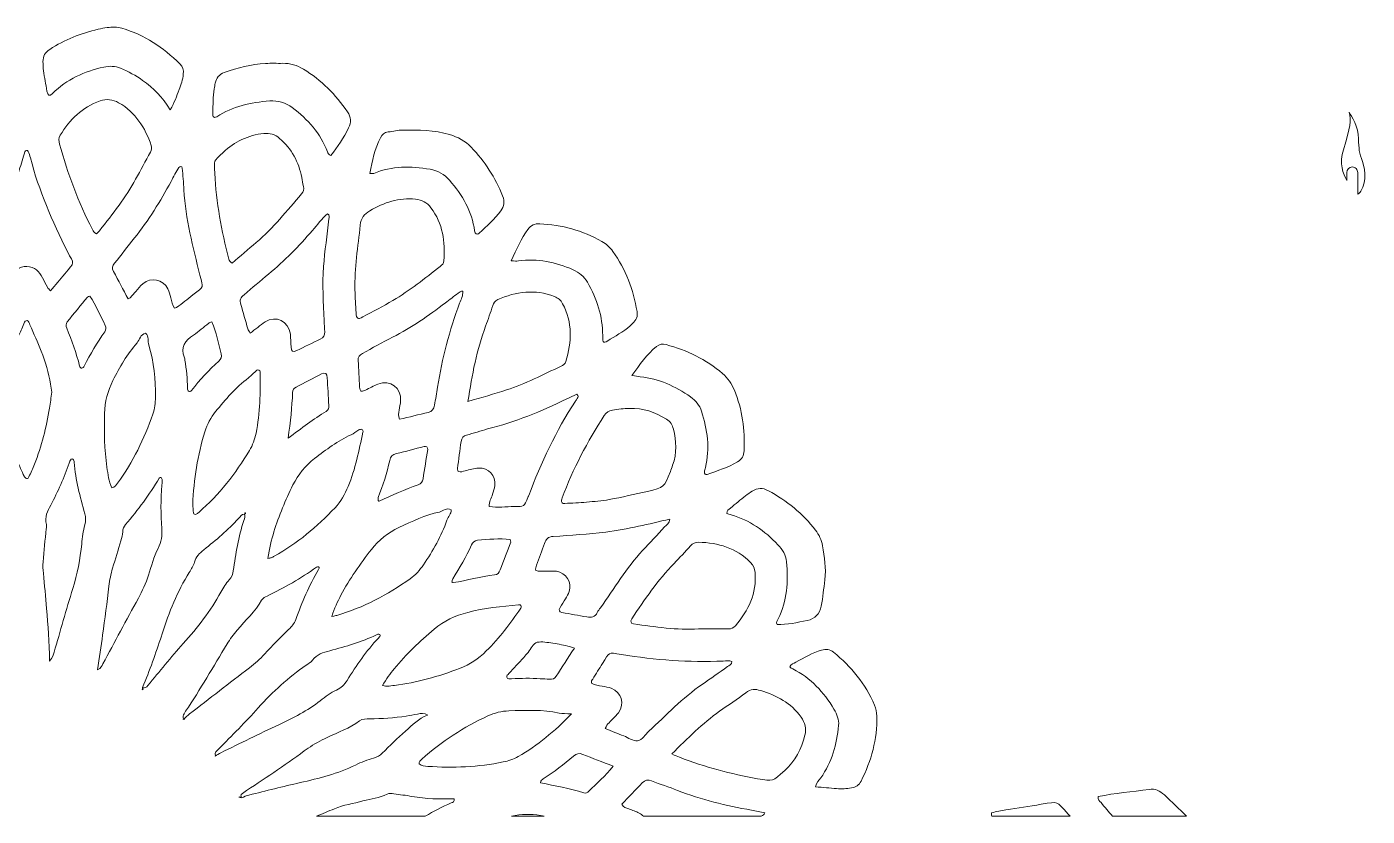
# Model space of a CAD drawing. Extents: x 236 to 2764, y -2770 to -229.
# Drawn here: x 914 to 1637, y -874 to -448 of the extents above; entities that cross this region are included whole.
import ezdxf

# ---------------------------------------------------------------- set-up
doc = ezdxf.new("R2010")
doc.units = 0
doc.header["$MEASUREMENT"] = 0
doc.layers.add('Layer 1', color=7, linetype='Continuous')

msp = doc.modelspace()

# ---------------------------------------------------------------- linework, layer by layer
at = {"layer": 'Layer 1', "lineweight": 0}
for points, knots in [([(925.96, -460.43), (934.03, -455.23), (942.76, -451.71), (952.08, -449.58), (953.68, -449.2), (955.31, -448.86), (956.93, -448.67), (959.59, -448.34), (962.2, -448.27), (964.86, -449.06), (977.06, -452.6), (987.19, -459.42), (996.14, -468.23), (997.77, -469.86), (998.2, -471.63), (997.99, -473.83), (997.67, -476.75), (996.81, -479.48), (995.74, -482.16), (994.37, -485.56), (993.29, -489.12), (990.9, -492.98), (986.64, -486.32), (981.9, -481.23), (976.06, -477.18), (972.33, -474.57), (968.35, -472.44), (964.16, -470.67), (961.22, -469.45), (958.25, -469.28), (955.09, -470), (944.65, -472.42), (935.15, -476.53), (927.44, -484.22), (925.72, -485.92), (924.91, -485.53), (924.43, -482.93), (923.78, -479.29), (923.14, -475.65), (922.59, -471.96), (922.35, -470.36), (922.35, -468.68), (922.3, -467.06), (922.23, -464.14), (923.45, -462.05), (925.96, -460.43)], [0, 0, 0, 0, 1, 1, 1, 2, 2, 2, 3, 3, 3, 4, 4, 4, 5, 5, 5, 6, 6, 6, 7, 7, 7, 8, 8, 8, 9, 9, 9, 10, 10, 10, 11, 11, 11, 12, 12, 12, 13, 13, 13, 14, 14, 14, 15, 15, 15, 15]), ([(1013.9, -494.65), (1014.14, -490.32), (1013.83, -485.99), (1014.72, -481.7), (1014.91, -480.7), (1015, -479.67), (1015.22, -478.66), (1015.84, -475.89), (1017.21, -473.97), (1020.1, -472.92), (1027.33, -470.26), (1034.7, -468.56), (1042.34, -468.04), (1045.43, -467.82), (1048.52, -468.04), (1051.63, -467.97), (1055.67, -467.87), (1059.33, -469.02), (1062.76, -471.08), (1072.48, -476.94), (1080.11, -484.89), (1086.57, -494.13), (1088.61, -497.02), (1088.61, -499.75), (1087.17, -502.79), (1084.59, -508.18), (1081.19, -512.99), (1077.6, -517.61), (1076.45, -517.23), (1076.07, -516.53), (1075.78, -515.74), (1072, -505.76), (1065.18, -498.22), (1056.8, -491.88), (1053.16, -489.15), (1049.16, -487.98), (1044.64, -488.29), (1034.44, -488.98), (1024.67, -491.09), (1015.99, -496.88), (1015.67, -497.07), (1015.22, -497.1), (1014.81, -497.22), (1013.47, -496.74), (1013.86, -495.56), (1013.9, -494.65)], [0, 0, 0, 0, 1, 1, 1, 2, 2, 2, 3, 3, 3, 4, 4, 4, 5, 5, 5, 6, 6, 6, 7, 7, 7, 8, 8, 8, 9, 9, 9, 10, 10, 10, 11, 11, 11, 12, 12, 12, 13, 13, 13, 14, 14, 14, 15, 15, 15, 15]), ([(931.27, -511.53), (930.82, -509.85), (930.6, -508.42), (931.59, -506.81), (936.8, -498.34), (943.36, -491.52), (953.15, -488.29), (956.72, -487.11), (959.78, -487.35), (963.11, -489.24), (972.3, -494.46), (977.33, -502.72), (980.7, -512.3), (981.18, -513.66), (980.85, -514.76), (980.27, -515.84), (974.96, -525.6), (969.91, -535.54), (963.33, -544.56), (959.93, -549.23), (956.31, -553.75), (952.77, -558.33), (952.29, -558.95), (951.64, -559.43), (951.17, -559.88), (949.8, -559.5), (949.47, -558.49), (948.99, -557.58), (941.18, -542.96), (935.68, -527.47), (931.27, -511.53)], [0, 0, 0, 0, 1, 1, 1, 2, 2, 2, 3, 3, 3, 4, 4, 4, 5, 5, 5, 6, 6, 6, 7, 7, 7, 8, 8, 8, 9, 9, 9, 10, 10, 10, 10]), ([(1628.54, -523.9), (1626.92, -523.9), (1625.58, -525.22), (1625.58, -526.85), (1625.58, -526.85), (1625.58, -531.18), (1625.58, -531.18), (1623.57, -527.66), (1621.56, -521.87), (1623.76, -514.57), (1627.52, -502.19), (1628.09, -498.87), (1626.82, -494.34), (1626.82, -494.34), (1631.15, -500.14), (1631.73, -506.38), (1632.3, -512.65), (1631.82, -515.26), (1633.55, -519.24), (1635.25, -523.21), (1636.61, -531.76), (1633.21, -536.88), (1632.57, -537.84), (1631.99, -538.36), (1631.51, -538.58), (1631.51, -538.58), (1631.51, -526.85), (1631.51, -526.85), (1631.51, -526.04), (1631.18, -525.29), (1630.63, -524.77), (1630.1, -524.24), (1629.36, -523.9), (1628.54, -523.9)], [0, 0, 0, 0, 1, 1, 1, 2, 2, 2, 3, 3, 3, 4, 4, 4, 5, 5, 5, 6, 6, 6, 7, 7, 7, 8, 8, 8, 9, 9, 9, 10, 10, 10, 11, 11, 11, 11]), ([(1061.78, -538.41), (1053.92, -547.41), (1046.53, -556.87), (1037.34, -564.62), (1032.93, -568.33), (1028.58, -572.06), (1024.32, -575.7), (1023.14, -575.1), (1022.81, -574.39), (1022.59, -573.57), (1018.47, -558.4), (1015.77, -542.98), (1014.96, -527.28), (1014.57, -519.72), (1014.05, -521.34), (1019.48, -516.1), (1025.61, -510.19), (1032.88, -506.69), (1041.48, -505.83), (1044.78, -505.52), (1047.37, -506.19), (1049.95, -508.44), (1056.46, -514.11), (1060.22, -521.22), (1061.94, -529.55), (1062.28, -531.16), (1062.42, -532.81), (1062.81, -534.41), (1063.19, -535.97), (1062.81, -537.24), (1061.78, -538.41)], [0, 0, 0, 0, 1, 1, 1, 2, 2, 2, 3, 3, 3, 4, 4, 4, 5, 5, 5, 6, 6, 6, 7, 7, 7, 8, 8, 8, 9, 9, 9, 10, 10, 10, 10]), ([(1104.31, -508.13), (1105.22, -506.38), (1106.44, -505.33), (1108.55, -504.99), (1111.18, -504.61), (1113.79, -504.04), (1116.5, -503.99), (1124.97, -503.85), (1133.39, -503.99), (1141.65, -506.38), (1146.13, -507.7), (1149.98, -509.9), (1153.21, -513.21), (1160.68, -520.82), (1166.21, -529.67), (1170.26, -539.54), (1171.53, -542.62), (1171.05, -545.06), (1169.23, -547.58), (1165.92, -552.15), (1161.76, -555.84), (1157.62, -559.57), (1156.47, -560.62), (1155.39, -560.1), (1155.15, -558.37), (1153.67, -547.77), (1148.5, -539.01), (1141.65, -531.04), (1138.83, -527.76), (1135.36, -525.96), (1131.1, -525.15), (1120.73, -523.16), (1110.61, -523.43), (1100.7, -527.33), (1100.34, -527.47), (1099.88, -527.35), (1098.69, -527.35), (1100.05, -520.48), (1101.2, -514.04), (1104.31, -508.13)], [0, 0, 0, 0, 1, 1, 1, 2, 2, 2, 3, 3, 3, 4, 4, 4, 5, 5, 5, 6, 6, 6, 7, 7, 7, 8, 8, 8, 9, 9, 9, 10, 10, 10, 11, 11, 11, 12, 12, 12, 13, 13, 13, 13]), ([(912.58, -515.65), (912.68, -515.34), (913.15, -515.12), (913.49, -514.93), (913.87, -514.74), (914.21, -514.95), (914.38, -515.46), (914.76, -516.63), (915.19, -517.8), (915.5, -518.97), (920.07, -536.61), (927.32, -553.18), (935.44, -569.43), (939.13, -576.83), (939.84, -574.58), (934.03, -581.59), (931.54, -584.61), (929.02, -587.58), (926.34, -590.76), (925.65, -589.92), (925.05, -589.37), (924.67, -588.7), (923.73, -587.07), (922.87, -585.45), (922.08, -583.77), (920.38, -580.16), (917.8, -577.64), (913.61, -577.57), (909.42, -577.5), (906.79, -579.94), (904.99, -583.53), (904.08, -585.37), (903.15, -587.19), (902.14, -588.99), (901.31, -590.52), (900.44, -590.62), (899.37, -589.32), (896.18, -585.52), (893.1, -581.66), (889.86, -577.93), (888.57, -576.42), (888.64, -575.15), (889.48, -573.45), (892.33, -567.76), (894.94, -561.92), (897.84, -556.22), (902.81, -546.45), (906.36, -536.14), (909.52, -525.68), (910.52, -522.32), (911.53, -518.97), (912.58, -515.65)], [0, 0, 0, 0, 1, 1, 1, 2, 2, 2, 3, 3, 3, 4, 4, 4, 5, 5, 5, 6, 6, 6, 7, 7, 7, 8, 8, 8, 9, 9, 9, 10, 10, 10, 11, 11, 11, 12, 12, 12, 13, 13, 13, 14, 14, 14, 15, 15, 15, 16, 16, 16, 17, 17, 17, 17]), ([(1006.94, -582.29), (1008.76, -589.66), (1009.5, -587.77), (1003.18, -592.89), (1000.31, -595.24), (997.34, -597.46), (994.39, -599.71), (994.08, -599.95), (993.63, -599.97), (993.2, -600.12), (992.03, -598.4), (991.69, -596.38), (991.19, -594.42), (990.76, -592.82), (990.37, -591.19), (989.66, -589.71), (987.07, -584.42), (980.58, -583.05), (976.11, -586.91), (974.72, -588.08), (973.62, -589.63), (972.4, -591.02), (971.44, -592.1), (970.55, -593.22), (969.57, -594.28), (969.31, -594.57), (968.85, -594.64), (968.16, -594.97), (965.58, -590.09), (963.01, -585.18), (960.36, -580.32), (959.38, -578.58), (959.81, -577.33), (960.96, -575.87), (964.57, -571.37), (967.95, -566.68), (971.58, -562.2), (979.34, -552.75), (985.59, -542.36), (991.38, -531.64), (992.77, -529.1), (994.18, -526.59), (995.64, -524.1), (995.78, -523.86), (996.31, -523.76), (996.69, -523.71), (997.2, -523.67), (997.41, -523.98), (997.46, -524.5), (997.75, -528.4), (998.13, -532.28), (998.34, -536.21), (999.23, -551.93), (1003.23, -567.09), (1006.94, -582.29)], [0, 0, 0, 0, 1, 1, 1, 2, 2, 2, 3, 3, 3, 4, 4, 4, 5, 5, 5, 6, 6, 6, 7, 7, 7, 8, 8, 8, 9, 9, 9, 10, 10, 10, 11, 11, 11, 12, 12, 12, 13, 13, 13, 14, 14, 14, 15, 15, 15, 16, 16, 16, 17, 17, 17, 18, 18, 18, 18]), ([(1093.44, -555.21), (1093.85, -551.58), (1095.55, -549.33), (1098.64, -547.51), (1106.27, -543.03), (1114.27, -540.3), (1123.29, -541.28), (1126.79, -541.64), (1129.37, -542.96), (1131.55, -545.85), (1138.04, -554.47), (1139.35, -564.21), (1138.56, -574.55), (1138.47, -575.89), (1137.61, -576.78), (1136.63, -577.55), (1128.32, -583.94), (1120.13, -590.57), (1111.09, -595.93), (1105.8, -599.07), (1100.29, -601.87), (1094.83, -604.79), (1092.03, -606.29), (1091.43, -605.94), (1091.19, -602.58), (1090.88, -598.47), (1090.76, -594.35), (1090.57, -590.26), (1090.26, -578.46), (1092.2, -566.87), (1093.44, -555.21)], [0, 0, 0, 0, 1, 1, 1, 2, 2, 2, 3, 3, 3, 4, 4, 4, 5, 5, 5, 6, 6, 6, 7, 7, 7, 8, 8, 8, 9, 9, 9, 10, 10, 10, 10]), ([(1073.65, -577.67), (1072.93, -587.34), (1073.46, -597.03), (1073.96, -606.7), (1074.06, -608.76), (1074.13, -610.82), (1074.29, -612.85), (1074.46, -614.79), (1073.55, -615.92), (1071.9, -616.73), (1067.66, -618.79), (1063.43, -620.94), (1059.17, -622.98), (1057.04, -624.01), (1056.39, -623.53), (1056.17, -620.92), (1056.01, -618.67), (1055.98, -616.4), (1055.74, -614.15), (1054.91, -607.01), (1048.11, -603.66), (1042.1, -607.51), (1039.37, -609.29), (1036.88, -611.44), (1034.06, -613.57), (1033.48, -612.52), (1032.98, -611.87), (1032.76, -611.13), (1031.47, -606.8), (1030.35, -602.42), (1028.98, -598.11), (1028.24, -595.76), (1028.94, -594.28), (1030.75, -592.79), (1035.25, -589.18), (1039.52, -585.3), (1043.99, -581.64), (1052.66, -574.6), (1060.36, -566.61), (1067.62, -558.16), (1070.27, -555.09), (1072.72, -551.81), (1075.78, -549.11), (1077.22, -549.97), (1076.64, -551.07), (1076.54, -551.93), (1075.59, -560.53), (1074.27, -569.07), (1073.65, -577.67)], [0, 0, 0, 0, 1, 1, 1, 2, 2, 2, 3, 3, 3, 4, 4, 4, 5, 5, 5, 6, 6, 6, 7, 7, 7, 8, 8, 8, 9, 9, 9, 10, 10, 10, 11, 11, 11, 12, 12, 12, 13, 13, 13, 14, 14, 14, 15, 15, 15, 16, 16, 16, 16]), ([(1183.9, -557.54), (1185.5, -555.41), (1187.49, -554.4), (1190.24, -554.54), (1202.16, -555.19), (1213.41, -558.11), (1223.8, -564.07), (1226.15, -565.43), (1228.11, -567.23), (1229.71, -569.43), (1236.78, -579.13), (1240.65, -590.11), (1242.78, -601.82), (1243.29, -604.59), (1242.26, -606.53), (1240.37, -608.4), (1236.82, -611.92), (1232.42, -614.24), (1228.25, -616.87), (1224.52, -619.24), (1224.21, -619.05), (1224.21, -614.89), (1224.19, -604.5), (1221.12, -595.02), (1215.97, -586.09), (1214.16, -582.93), (1211.57, -580.78), (1208.24, -579.32), (1198.81, -575.18), (1189.07, -573.14), (1178.75, -574.55), (1177.75, -574.7), (1176.72, -574.58), (1174.85, -574.58), (1177.82, -568.19), (1180.17, -562.49), (1183.9, -557.54)], [0, 0, 0, 0, 1, 1, 1, 2, 2, 2, 3, 3, 3, 4, 4, 4, 5, 5, 5, 6, 6, 6, 7, 7, 7, 8, 8, 8, 9, 9, 9, 10, 10, 10, 11, 11, 11, 12, 12, 12, 12]), ([(1147.04, -597.34), (1141.53, -612.04), (1137.58, -627.17), (1135.19, -642.68), (1134.69, -645.93), (1134.02, -649.16), (1133.51, -652.42), (1133.2, -654.5), (1132.17, -655.79), (1130.14, -656.27), (1124.97, -657.52), (1119.8, -658.79), (1114.7, -660.03), (1113.6, -658.24), (1114.22, -656.61), (1114.44, -655.03), (1114.65, -653.38), (1115.11, -651.77), (1115.2, -650.15), (1115.68, -643.04), (1109.58, -638.46), (1102.95, -641.05), (1100.65, -641.94), (1098.49, -643.23), (1096.24, -644.26), (1093.78, -645.38), (1093.25, -645.07), (1093.11, -642.61), (1092.85, -637.87), (1092.7, -633.13), (1092.3, -628.41), (1092.1, -626.4), (1092.99, -625.35), (1094.57, -624.51), (1100, -621.59), (1105.39, -618.53), (1110.89, -615.75), (1121.04, -610.58), (1130.35, -604.14), (1139.35, -597.22), (1141.63, -595.45), (1143.93, -593.7), (1146.25, -591.98), (1146.99, -591.43), (1147.71, -590.74), (1148.76, -590.93), (1148.95, -593.27), (1147.83, -595.28), (1147.04, -597.34)], [0, 0, 0, 0, 1, 1, 1, 2, 2, 2, 3, 3, 3, 4, 4, 4, 5, 5, 5, 6, 6, 6, 7, 7, 7, 8, 8, 8, 9, 9, 9, 10, 10, 10, 11, 11, 11, 12, 12, 12, 13, 13, 13, 14, 14, 14, 15, 15, 15, 16, 16, 16, 16]), ([(1198.14, -593.75), (1200.13, -594.54), (1201.57, -595.69), (1202.62, -597.65), (1208.05, -607.83), (1207.55, -618.24), (1204.32, -628.84), (1203.91, -630.16), (1202.86, -630.85), (1201.76, -631.36), (1192.09, -635.93), (1182.56, -640.86), (1172.36, -644.19), (1165.76, -646.34), (1159.03, -648.18), (1151.56, -650.39), (1153.76, -635.83), (1156.28, -622.52), (1161.09, -609.74), (1162.45, -606.1), (1163.67, -602.37), (1164.94, -598.68), (1165.42, -597.27), (1166.09, -596.12), (1167.58, -595.45), (1177.56, -591.09), (1187.68, -589.68), (1198.14, -593.75)], [0, 0, 0, 0, 1, 1, 1, 2, 2, 2, 3, 3, 3, 4, 4, 4, 5, 5, 5, 6, 6, 6, 7, 7, 7, 8, 8, 8, 9, 9, 9, 9]), ([(947.6, -593.56), (950.76, -598.59), (953.22, -604), (955.86, -609.33), (956.48, -610.6), (956.43, -611.63), (955.64, -612.78), (951.52, -618.69), (947.86, -624.89), (944.51, -631.28), (944.25, -631.76), (943.75, -632.31), (943.27, -632.43), (942.57, -632.6), (942.21, -631.88), (942.07, -631.31), (940.27, -624.32), (937.9, -617.52), (935.1, -610.87), (934.58, -609.6), (934.53, -608.52), (935.39, -607.44), (939.03, -602.97), (942.67, -598.51), (946.33, -594.06), (946.55, -593.8), (947.07, -593.75), (947.6, -593.56)], [0, 0, 0, 0, 1, 1, 1, 2, 2, 2, 3, 3, 3, 4, 4, 4, 5, 5, 5, 6, 6, 6, 7, 7, 7, 8, 8, 8, 9, 9, 9, 9]), ([(925.86, -653.93), (924.17, -664.32), (921.58, -674.47), (917.77, -684.3), (916.89, -686.6), (915.74, -688.8), (914.69, -691.03), (914.45, -691.56), (914.16, -692.3), (913.42, -691.96), (912.91, -691.75), (912.39, -691.27), (912.17, -690.77), (910.88, -687.97), (909.56, -685.17), (908.46, -682.29), (905.66, -674.94), (903.75, -667.36), (902.19, -659.7), (901.52, -656.49), (901.33, -653.16), (900.61, -649.95), (899.61, -645.57), (900.23, -641.31), (901.31, -637.12), (903.44, -628.75), (905.97, -620.49), (910.16, -612.83), (910.76, -611.75), (911.14, -610.58), (911.65, -609.45), (912.15, -608.38), (912.1, -606.68), (913.68, -606.75), (914.78, -606.8), (914.85, -608.23), (915.26, -609.14), (917.34, -613.83), (919.52, -618.48), (921.39, -623.27), (923.64, -629.01), (925.43, -634.92), (926.44, -641.05), (926.68, -642.46), (926.82, -643.9), (927.04, -645.41), (926.65, -648.21), (926.32, -651.08), (925.86, -653.93)], [0, 0, 0, 0, 1, 1, 1, 2, 2, 2, 3, 3, 3, 4, 4, 4, 5, 5, 5, 6, 6, 6, 7, 7, 7, 8, 8, 8, 9, 9, 9, 10, 10, 10, 11, 11, 11, 12, 12, 12, 13, 13, 13, 14, 14, 14, 15, 15, 15, 16, 16, 16, 16]), ([(981.56, -657.21), (976.95, -670.54), (970.87, -683.11), (962.49, -694.5), (961.79, -695.48), (961.22, -696.68), (959.45, -696.97), (957.8, -693.52), (957.34, -689.66), (956.79, -685.91), (955.38, -676.28), (955.26, -666.59), (955.55, -656.87), (955.74, -650.6), (957.1, -644.66), (960.05, -639.06), (963.78, -631.93), (967.63, -624.82), (973.02, -618.79), (974.58, -617.07), (974.77, -614.1), (977.64, -613.57), (979.58, -615.32), (978.74, -617.86), (979.36, -619.96), (982.14, -629.13), (983.05, -638.54), (982.98, -648.09), (982.93, -651.2), (982.59, -654.24), (981.56, -657.21)], [0, 0, 0, 0, 1, 1, 1, 2, 2, 2, 3, 3, 3, 4, 4, 4, 5, 5, 5, 6, 6, 6, 7, 7, 7, 8, 8, 8, 9, 9, 9, 10, 10, 10, 10]), ([(1011.72, -608.16), (1012.04, -607.9), (1012.47, -607.83), (1013.4, -607.4), (1015.89, -613.16), (1016.78, -619.08), (1018.43, -624.77), (1018.88, -626.33), (1018.26, -627.53), (1017.09, -628.58), (1011.8, -633.46), (1006.96, -638.8), (1002.44, -644.4), (1002.01, -644.93), (1001.41, -645.31), (1000.88, -644.9), (1000.5, -644.59), (1000.26, -643.9), (1000.26, -643.35), (1000.16, -638.2), (999.68, -633.1), (998.82, -628.03), (998.78, -627.62), (998.82, -627.17), (998.66, -626.81), (996.12, -621.09), (998.97, -617.64), (1003.47, -614.6), (1006.36, -612.66), (1008.97, -610.29), (1011.72, -608.16)], [0, 0, 0, 0, 1, 1, 1, 2, 2, 2, 3, 3, 3, 4, 4, 4, 5, 5, 5, 6, 6, 6, 7, 7, 7, 8, 8, 8, 9, 9, 9, 10, 10, 10, 10]), ([(1253.24, -620.78), (1254.85, -619.51), (1256.43, -619.17), (1258.39, -619.7), (1269.66, -622.74), (1279.96, -627.72), (1288.89, -635.33), (1291.78, -637.79), (1293.79, -640.79), (1295.25, -644.31), (1299.56, -654.79), (1300.95, -665.7), (1300.49, -676.95), (1300.4, -679.66), (1299.35, -681.5), (1297, -682.96), (1291.88, -686.15), (1286.09, -687.68), (1280.53, -689.78), (1279.69, -690.1), (1278.9, -689.33), (1279.07, -688.44), (1279.22, -687.65), (1279.45, -686.86), (1279.65, -686.05), (1282.09, -675.71), (1280.77, -665.61), (1277.52, -655.68), (1276.46, -652.42), (1274.4, -649.93), (1271.63, -647.97), (1263.47, -642.1), (1254.51, -638.2), (1244.46, -637.03), (1243.24, -636.88), (1242.02, -636.72), (1239.89, -636.45), (1244.32, -630.3), (1248, -624.92), (1253.24, -620.78)], [0, 0, 0, 0, 1, 1, 1, 2, 2, 2, 3, 3, 3, 4, 4, 4, 5, 5, 5, 6, 6, 6, 7, 7, 7, 8, 8, 8, 9, 9, 9, 10, 10, 10, 11, 11, 11, 12, 12, 12, 13, 13, 13, 13]), ([(1033.08, -637.65), (1034.68, -636.41), (1036.09, -634.85), (1037.65, -633.51), (1037.86, -633.32), (1038.44, -633.32), (1038.77, -633.46), (1039.06, -633.61), (1039.42, -634.04), (1039.42, -634.35), (1039.68, -645.48), (1039.44, -656.61), (1037.24, -667.57), (1036.57, -670.85), (1035.4, -673.94), (1033.7, -676.79), (1026.25, -689.28), (1017.35, -700.6), (1006.39, -710.23), (1005.93, -710.61), (1005.43, -711.04), (1004.88, -711.28), (1004.23, -711.57), (1003.61, -711.18), (1003.51, -710.56), (1003.28, -708.93), (1003.18, -707.28), (1003.06, -705.92), (1003.68, -692.39), (1005.65, -679.37), (1009.62, -666.69), (1010.89, -662.71), (1012.83, -659.1), (1015.43, -655.84), (1020.77, -649.26), (1026.3, -642.87), (1033.08, -637.65)], [0, 0, 0, 0, 1, 1, 1, 2, 2, 2, 3, 3, 3, 4, 4, 4, 5, 5, 5, 6, 6, 6, 7, 7, 7, 8, 8, 8, 9, 9, 9, 10, 10, 10, 11, 11, 11, 12, 12, 12, 12]), ([(1076.45, -652.49), (1076.52, -653.78), (1076.33, -654.98), (1075.13, -655.72), (1068.31, -659.94), (1061.9, -664.7), (1054.5, -670.25), (1055.79, -661.13), (1056.65, -653.35), (1056.94, -645.55), (1057.01, -644.19), (1057.61, -643.25), (1058.83, -642.63), (1063.43, -640.28), (1067.98, -637.87), (1072.57, -635.57), (1074.61, -634.56), (1075.44, -635.16), (1075.61, -637.67), (1075.95, -642.61), (1076.19, -647.56), (1076.45, -652.49)], [0, 0, 0, 0, 1, 1, 1, 2, 2, 2, 3, 3, 3, 4, 4, 4, 5, 5, 5, 6, 6, 6, 7, 7, 7, 7]), ([(1210.47, -648.71), (1210.21, -649.26), (1209.82, -649.76), (1209.49, -650.29), (1199, -666.21), (1191.03, -683.37), (1184.31, -701.15), (1184.24, -701.37), (1184.12, -701.54), (1184.04, -701.73), (1181.75, -707.67), (1181.84, -706.99), (1176.55, -707.04), (1172.05, -707.09), (1167.55, -707.88), (1163, -707.09), (1162.76, -704.55), (1164.18, -702.64), (1164.8, -700.48), (1165.25, -698.9), (1165.92, -697.35), (1166.09, -695.74), (1166.64, -690.34), (1162.64, -686.03), (1157.19, -686.34), (1154.77, -686.46), (1152.38, -687.27), (1149.96, -687.77), (1148.79, -688.01), (1147.68, -688.8), (1146.25, -688.25), (1146.13, -687.77), (1145.84, -687.18), (1145.91, -686.63), (1146.51, -681.72), (1147.21, -676.81), (1147.85, -671.93), (1148.09, -670.11), (1148.93, -669.01), (1150.84, -668.53), (1154.65, -667.57), (1158.34, -666.21), (1162.12, -665.25), (1176.96, -661.47), (1191.08, -655.82), (1204.8, -649.04), (1206.62, -648.14), (1208.48, -647.3), (1210.21, -646.51), (1211.52, -647.32), (1210.76, -648.04), (1210.47, -648.71)], [0, 0, 0, 0, 1, 1, 1, 2, 2, 2, 3, 3, 3, 4, 4, 4, 5, 5, 5, 6, 6, 6, 7, 7, 7, 8, 8, 8, 9, 9, 9, 10, 10, 10, 11, 11, 11, 12, 12, 12, 13, 13, 13, 14, 14, 14, 15, 15, 15, 16, 16, 16, 17, 17, 17, 17]), ([(1261.93, -684.76), (1261.5, -685.91), (1261.17, -687.1), (1260.71, -688.25), (1257.41, -696.77), (1257.41, -696.8), (1248.31, -698.88), (1241.49, -700.44), (1234.67, -702.04), (1227.8, -703.33), (1223.75, -704.1), (1219.61, -704.34), (1215.52, -704.7), (1211.62, -705.03), (1207.69, -705.2), (1203.79, -705.44), (1202.48, -705.53), (1201.76, -704.79), (1202.04, -703.67), (1202.14, -703.26), (1202.24, -702.85), (1202.38, -702.47), (1208.17, -686.72), (1216, -672.02), (1225.07, -657.95), (1226.15, -656.27), (1227.46, -655.36), (1229.5, -655.03), (1232.56, -654.5), (1235.63, -654.19), (1238.71, -654.12), (1245.99, -653.88), (1252.45, -656.2), (1258.58, -659.94), (1260.74, -661.23), (1261.81, -662.98), (1262.36, -665.27), (1263.9, -671.81), (1264.4, -678.3), (1261.93, -684.76)], [0, 0, 0, 0, 1, 1, 1, 2, 2, 2, 3, 3, 3, 4, 4, 4, 5, 5, 5, 6, 6, 6, 7, 7, 7, 8, 8, 8, 9, 9, 9, 10, 10, 10, 11, 11, 11, 12, 12, 12, 13, 13, 13, 13]), ([(1092.65, -665.73), (1093.13, -665.47), (1093.87, -665.3), (1094.38, -665.47), (1094.95, -665.66), (1095, -666.37), (1094.86, -667.02), (1092.73, -676.88), (1090.86, -686.82), (1086.91, -696.2), (1085.14, -700.44), (1083.03, -704.43), (1079.85, -707.76), (1070.11, -717.96), (1059.43, -727.01), (1047.06, -733.88), (1046.5, -734.19), (1045.95, -734.47), (1045.38, -734.69), (1045, -734.83), (1044.59, -734.86), (1043.58, -735.07), (1044.42, -729.73), (1045.48, -725.16), (1046.89, -720.64), (1049.59, -711.95), (1053.11, -703.6), (1057.16, -695.43), (1059.98, -689.81), (1063.81, -685.07), (1068.81, -681.19), (1075.04, -676.38), (1081.31, -671.71), (1088.47, -668.36), (1089.95, -667.69), (1091.22, -666.54), (1092.65, -665.73)], [0, 0, 0, 0, 1, 1, 1, 2, 2, 2, 3, 3, 3, 4, 4, 4, 5, 5, 5, 6, 6, 6, 7, 7, 7, 8, 8, 8, 9, 9, 9, 10, 10, 10, 11, 11, 11, 12, 12, 12, 12]), ([(1129.83, -676.31), (1129.01, -681.6), (1128.2, -686.89), (1127.29, -692.18), (1127.05, -693.59), (1126.36, -694.76), (1124.71, -695.31), (1117.48, -697.73), (1110.63, -701.08), (1103.69, -704.19), (1103.59, -704.24), (1103.4, -704.05), (1103.14, -703.91), (1103.14, -703.38), (1102.97, -702.73), (1103.16, -702.23), (1105.65, -695.67), (1107.83, -689.02), (1109.34, -682.17), (1109.79, -680.19), (1110.8, -679.01), (1112.95, -678.53), (1117.98, -677.39), (1122.91, -675.93), (1127.89, -674.66), (1129.06, -674.37), (1130, -675.18), (1129.83, -676.31)], [0, 0, 0, 0, 1, 1, 1, 2, 2, 2, 3, 3, 3, 4, 4, 4, 5, 5, 5, 6, 6, 6, 7, 7, 7, 8, 8, 8, 9, 9, 9, 9]), ([(936.42, -683.68), (936.66, -682.91), (937.02, -682.17), (937.47, -681.5), (937.57, -681.36), (938.36, -681.36), (938.48, -681.53), (938.79, -682.01), (939.1, -682.6), (939.15, -683.18), (939.7, -692.7), (942.48, -701.8), (944.82, -710.97), (945.35, -713), (945.54, -714.77), (944.89, -716.93), (943.91, -720.23), (943.58, -723.77), (943.19, -727.25), (942.33, -735.43), (940.94, -743.47), (938.41, -751.37), (934.75, -762.74), (931.61, -774.26), (928.31, -785.72), (927.92, -787.09), (927.64, -788.43), (925.89, -790.46), (925.82, -780.19), (925, -771.17), (924.26, -762.14), (923.73, -755.8), (923.06, -749.46), (922.51, -743.09), (922.35, -741.06), (922.18, -738.97), (922.35, -736.94), (922.82, -731), (923.47, -725.07), (924.05, -719.13), (924.12, -718.32), (924.38, -717.41), (924.17, -716.69), (922.99, -712.74), (924.79, -709.6), (926.51, -706.28), (930.32, -698.98), (933.86, -691.53), (936.42, -683.68)], [0, 0, 0, 0, 1, 1, 1, 2, 2, 2, 3, 3, 3, 4, 4, 4, 5, 5, 5, 6, 6, 6, 7, 7, 7, 8, 8, 8, 9, 9, 9, 10, 10, 10, 11, 11, 11, 12, 12, 12, 13, 13, 13, 14, 14, 14, 15, 15, 15, 16, 16, 16, 16]), ([(986.42, -695.48), (985.71, -703.33), (985.87, -711.16), (986.4, -718.99), (986.66, -722.72), (986.21, -726.1), (984.41, -729.64), (982.09, -734.19), (980.77, -739.26), (979.2, -744.17), (977.81, -748.52), (975.92, -752.59), (973.74, -756.59), (967.3, -768.34), (960.96, -780.17), (954.59, -791.97), (954.01, -793.02), (953.7, -794.29), (951.79, -795.27), (952.75, -788.59), (953.68, -782.49), (954.49, -776.39), (955.67, -767.6), (956.86, -758.82), (957.87, -750.01), (958.25, -746.71), (958.87, -743.5), (959.85, -740.34), (961.36, -735.41), (962.85, -730.48), (964.31, -725.52), (964.76, -723.94), (965.22, -722.34), (965.31, -720.71), (965.41, -719.18), (965.86, -717.93), (966.84, -716.79), (973.55, -708.93), (979.7, -700.68), (985.04, -691.8), (985.3, -691.36), (985.59, -691.2), (986.11, -691.44), (987.05, -692.68), (986.54, -694.17), (986.42, -695.48)], [0, 0, 0, 0, 1, 1, 1, 2, 2, 2, 3, 3, 3, 4, 4, 4, 5, 5, 5, 6, 6, 6, 7, 7, 7, 8, 8, 8, 9, 9, 9, 10, 10, 10, 11, 11, 11, 12, 12, 12, 13, 13, 13, 14, 14, 14, 15, 15, 15, 15]), ([(1304.9, -698.81), (1307.72, -697.01), (1310.48, -696.82), (1313.59, -698.55), (1323.45, -704), (1332.21, -710.75), (1339.01, -719.85), (1340.9, -722.36), (1342.31, -725.11), (1342.81, -728.2), (1343.82, -734.31), (1344.87, -740.41), (1344.04, -746.66), (1343.41, -751.37), (1343.1, -756.09), (1342.12, -760.76), (1341.21, -765.09), (1338.89, -767.67), (1334.56, -768.54), (1329.12, -769.64), (1323.74, -770.86), (1318.26, -770.79), (1317.68, -769.45), (1318.4, -768.56), (1318.83, -767.7), (1323.83, -757.93), (1324.31, -747.52), (1323.4, -736.89), (1323.09, -733.25), (1321.2, -730.33), (1318.73, -727.7), (1311.67, -720.16), (1303.49, -714.44), (1293.51, -711.54), (1292.72, -711.3), (1291.95, -711.04), (1291.21, -710.8), (1291.02, -709.15), (1292.33, -708.65), (1293.17, -707.9), (1295.85, -705.63), (1298.56, -703.4), (1301.31, -701.23), (1302.43, -700.34), (1303.68, -699.57), (1304.9, -698.81)], [0, 0, 0, 0, 1, 1, 1, 2, 2, 2, 3, 3, 3, 4, 4, 4, 5, 5, 5, 6, 6, 6, 7, 7, 7, 8, 8, 8, 9, 9, 9, 10, 10, 10, 11, 11, 11, 12, 12, 12, 13, 13, 13, 14, 14, 14, 15, 15, 15, 15]), ([(1099.45, -730.24), (1103.45, -725.14), (1108.38, -721.21), (1114.29, -718.39), (1121.38, -715.01), (1128.49, -711.76), (1136.17, -710.03), (1138.23, -709.58), (1140.02, -707.4), (1142.44, -708.84), (1142.73, -711.11), (1140.84, -712.52), (1140.19, -714.44), (1137.27, -723.13), (1132.6, -730.88), (1127.58, -738.45), (1125.61, -741.39), (1123.25, -744), (1120.35, -746.04), (1108.16, -754.63), (1095.17, -761.64), (1080.76, -765.83), (1080.21, -766), (1079.61, -766.07), (1078.17, -766.33), (1079.47, -761.86), (1081.21, -758.36), (1083.03, -754.94), (1087.68, -746.16), (1093.32, -738.04), (1099.45, -730.24)], [0, 0, 0, 0, 1, 1, 1, 2, 2, 2, 3, 3, 3, 4, 4, 4, 5, 5, 5, 6, 6, 6, 7, 7, 7, 8, 8, 8, 9, 9, 9, 10, 10, 10, 10]), ([(1004.02, -737.11), (1004.81, -734.09), (1006.7, -732.25), (1009.02, -730.43), (1015.67, -725.23), (1022.04, -719.73), (1027.81, -713.55), (1028.72, -712.57), (1029.37, -711.11), (1031.02, -711.11), (1031.35, -712.33), (1031.04, -713.48), (1030.66, -714.61), (1027.71, -723.42), (1026.3, -732.56), (1024.94, -741.73), (1024.65, -743.57), (1024.15, -745.13), (1022.76, -746.63), (1020.96, -748.55), (1019.53, -750.87), (1018.26, -753.22), (1012.73, -763.39), (1005.67, -772.41), (997.94, -781.01), (991.33, -788.36), (985.2, -796.09), (978.84, -803.65), (978.07, -804.56), (977.23, -805.45), (975.94, -804.63), (980.01, -795.63), (982.95, -786.22), (986.3, -776.96), (986.45, -776.58), (986.52, -776.17), (986.64, -775.79), (990.18, -764.13), (994.8, -752.95), (1001.24, -742.59), (1002.32, -740.84), (1003.51, -739.05), (1004.02, -737.11)], [0, 0, 0, 0, 1, 1, 1, 2, 2, 2, 3, 3, 3, 4, 4, 4, 5, 5, 5, 6, 6, 6, 7, 7, 7, 8, 8, 8, 9, 9, 9, 10, 10, 10, 11, 11, 11, 12, 12, 12, 13, 13, 13, 14, 14, 14, 14]), ([(1031.54, -710.87), (1031.42, -710.94), (1031.28, -710.97), (1031.14, -710.97), (1031.09, -710.56), (1031.21, -710.37), (1031.59, -710.47), (1031.62, -710.47), (1031.62, -710.82), (1031.54, -710.87)], [0, 0, 0, 0, 1, 1, 1, 2, 2, 2, 3, 3, 3, 3]), ([(1199.29, -741.99), (1197.88, -741.8), (1196.42, -741.94), (1194.96, -741.94), (1193.12, -741.97), (1191.25, -742.01), (1189.41, -741.99), (1189, -741.99), (1188.62, -741.75), (1188.23, -741.66), (1187.73, -740.6), (1188.21, -739.62), (1188.54, -738.69), (1189.96, -734.81), (1191.51, -730.98), (1192.78, -727.05), (1193.59, -724.61), (1194.72, -723.39), (1197.54, -723.22), (1207.02, -722.65), (1216.48, -721.96), (1225.91, -720.88), (1231.85, -720.21), (1237.69, -718.89), (1243.53, -717.69), (1249.15, -716.55), (1254.73, -715.18), (1260.45, -713.86), (1260.21, -716.07), (1258.63, -716.9), (1257.58, -718.08), (1253.67, -722.36), (1249.73, -726.57), (1245.78, -730.79), (1236.97, -740.19), (1230.41, -751.23), (1223.01, -761.67), (1222.41, -762.5), (1221.77, -763.34), (1221.31, -764.25), (1220.12, -766.79), (1218.13, -767.15), (1215.64, -766.67), (1211.19, -765.83), (1206.71, -765.06), (1202.26, -764.25), (1200.75, -763.99), (1200.37, -763.03), (1201.23, -761.55), (1202.16, -759.94), (1203.24, -758.43), (1204.17, -756.83), (1204.89, -755.59), (1205.68, -754.34), (1206.16, -753), (1207.86, -748.07), (1204.49, -742.66), (1199.29, -741.99)], [0, 0, 0, 0, 1, 1, 1, 2, 2, 2, 3, 3, 3, 4, 4, 4, 5, 5, 5, 6, 6, 6, 7, 7, 7, 8, 8, 8, 9, 9, 9, 10, 10, 10, 11, 11, 11, 12, 12, 12, 13, 13, 13, 14, 14, 14, 15, 15, 15, 16, 16, 16, 17, 17, 17, 18, 18, 18, 19, 19, 19, 19]), ([(1142.87, -747.81), (1143.02, -747.28), (1143.02, -746.61), (1143.33, -746.16), (1147.06, -740.22), (1150.53, -734.16), (1153.52, -727.82), (1154.17, -726.43), (1155.01, -725.38), (1156.66, -725.23), (1162.57, -724.76), (1168.49, -724.18), (1174.35, -724.83), (1174.47, -725.47), (1174.71, -725.93), (1174.59, -726.24), (1172.72, -731.27), (1170.76, -736.25), (1168.94, -741.25), (1168.39, -742.8), (1167.38, -743.86), (1165.92, -744), (1158.36, -744.74), (1151.06, -746.99), (1143.57, -748.09), (1143.38, -748.12), (1143.18, -747.95), (1142.87, -747.81)], [0, 0, 0, 0, 1, 1, 1, 2, 2, 2, 3, 3, 3, 4, 4, 4, 5, 5, 5, 6, 6, 6, 7, 7, 7, 8, 8, 8, 9, 9, 9, 9]), ([(1295.8, -771.41), (1294.77, -772.63), (1293.58, -773.08), (1292.02, -773.06), (1286.68, -773.04), (1281.32, -773.06), (1275.96, -773.06), (1264.16, -773.85), (1252.55, -771.98), (1240.92, -770.43), (1239.43, -770.21), (1239, -769.13), (1239.91, -767.72), (1246.76, -757.17), (1253.96, -746.87), (1262.7, -737.75), (1265.72, -734.64), (1268.66, -731.48), (1271.63, -728.32), (1272.8, -727.08), (1274.14, -726.24), (1275.96, -726.31), (1286.56, -726.72), (1296.28, -729.3), (1303.97, -737.27), (1305.47, -738.83), (1306.24, -740.43), (1306.43, -742.66), (1307.41, -753.96), (1302.79, -763.1), (1295.8, -771.41)], [0, 0, 0, 0, 1, 1, 1, 2, 2, 2, 3, 3, 3, 4, 4, 4, 5, 5, 5, 6, 6, 6, 7, 7, 7, 8, 8, 8, 9, 9, 9, 10, 10, 10, 10]), ([(1070.87, -741.13), (1065.82, -749.67), (1062.06, -758.79), (1058.64, -768.08), (1057.83, -770.28), (1056.51, -771.79), (1054.79, -773.39), (1050.24, -777.56), (1046.05, -782.11), (1041.88, -786.68), (1039.37, -789.43), (1036.62, -791.85), (1033.65, -794.1), (1022.83, -802.33), (1012.08, -810.66), (1001.36, -818.99), (1000.24, -819.86), (999.3, -820.93), (998.3, -821.91), (998.27, -821.94), (998.27, -821.94), (998.25, -821.96), (998.1, -821.89), (997.96, -821.79), (997.79, -821.72), (997.96, -821.79), (998.13, -821.87), (998.3, -821.91), (998.15, -821.36), (997.7, -820.72), (997.84, -820.24), (998.15, -819.28), (998.7, -818.4), (999.25, -817.53), (1007.11, -805.69), (1014.29, -793.43), (1021.59, -781.22), (1023.19, -778.57), (1025.13, -776.2), (1027.09, -773.8), (1031.5, -768.39), (1036.86, -763.75), (1040.26, -757.53), (1040.88, -756.4), (1042.08, -755.92), (1043.18, -755.37), (1052.42, -750.77), (1061.51, -745.96), (1069.79, -739.79), (1070.08, -739.57), (1070.56, -739.62), (1070.94, -739.55), (1071.66, -740.08), (1071.16, -740.65), (1070.87, -741.13)], [0, 0, 0, 0, 1, 1, 1, 2, 2, 2, 3, 3, 3, 4, 4, 4, 5, 5, 5, 6, 6, 6, 7, 7, 7, 8, 8, 8, 9, 9, 9, 10, 10, 10, 11, 11, 11, 12, 12, 12, 13, 13, 13, 14, 14, 14, 15, 15, 15, 16, 16, 16, 17, 17, 17, 18, 18, 18, 18]), ([(1151.39, -764.2), (1160.42, -761.93), (1169.61, -760.92), (1178.85, -760.13), (1179.5, -760.09), (1180.14, -760.09), (1180.31, -760.8), (1180.41, -761.14), (1180.26, -761.62), (1180.05, -761.93), (1174.4, -770.04), (1168.56, -778.01), (1161.45, -785), (1157.26, -789.12), (1152.54, -792.28), (1147.06, -794.39), (1135.67, -798.79), (1123.99, -802.05), (1111.88, -803.6), (1110.63, -803.77), (1109.41, -803.91), (1108.16, -803.99), (1107.57, -804.01), (1106.94, -803.87), (1105.44, -803.7), (1107.47, -800.01), (1109.55, -797.24), (1111.76, -794.58), (1118.22, -786.75), (1125.54, -779.79), (1133.3, -773.25), (1138.61, -768.8), (1144.64, -765.9), (1151.39, -764.2)], [0, 0, 0, 0, 1, 1, 1, 2, 2, 2, 3, 3, 3, 4, 4, 4, 5, 5, 5, 6, 6, 6, 7, 7, 7, 8, 8, 8, 9, 9, 9, 10, 10, 10, 11, 11, 11, 11]), ([(1102.2, -776.34), (1102.73, -776.1), (1103.23, -775.67), (1103.93, -776.08), (1104.45, -776.96), (1103.71, -777.51), (1103.21, -778.04), (1096.7, -785), (1091.41, -792.88), (1086.31, -800.87), (1084.85, -803.17), (1083.27, -804.92), (1080.59, -806.09), (1077.43, -807.48), (1074.63, -809.75), (1071.85, -811.86), (1064.94, -817.17), (1057.37, -821.24), (1049.47, -824.86), (1038.99, -829.67), (1028.67, -834.84), (1018.31, -839.89), (1017.21, -840.42), (1016.18, -841.11), (1015.1, -841.73), (1015.12, -841.69), (1015.12, -841.61), (1015.12, -841.57), (1015.2, -841.57), (1015.2, -841.57), (1015.32, -841.57), (1014.65, -839.77), (1016.13, -838.98), (1017.06, -838), (1024.2, -830.56), (1031.59, -823.35), (1038.44, -815.67), (1046.17, -806.98), (1054.74, -799.32), (1064.22, -792.69), (1065.41, -791.85), (1066.8, -791.13), (1067.62, -790.03), (1070.03, -786.82), (1073.39, -785.79), (1077.07, -784.86), (1085.66, -782.66), (1094.11, -780), (1102.2, -776.34)], [0, 0, 0, 0, 1, 1, 1, 2, 2, 2, 3, 3, 3, 4, 4, 4, 5, 5, 5, 6, 6, 6, 7, 7, 7, 8, 8, 8, 9, 9, 9, 10, 10, 10, 11, 11, 11, 12, 12, 12, 13, 13, 13, 14, 14, 14, 15, 15, 15, 16, 16, 16, 16]), ([(1188.88, -780.34), (1191.54, -779.74), (1194.58, -780.46), (1197.4, -780.84), (1200.46, -781.27), (1203.46, -781.94), (1206.5, -782.56), (1207.07, -782.68), (1207.62, -783.02), (1208.94, -783.57), (1205.44, -788.93), (1202.28, -793.74), (1199.17, -798.55), (1198.29, -799.92), (1197.09, -800.4), (1195.49, -800.25), (1193.86, -800.08), (1192.18, -800.16), (1190.55, -800.01), (1185.38, -799.53), (1180.24, -799.77), (1175.09, -799.99), (1174.18, -800.04), (1172.89, -800.54), (1172.46, -799.17), (1172.2, -798.34), (1173.06, -797.76), (1173.61, -797.16), (1176.26, -794.29), (1178.97, -791.44), (1181.63, -788.57), (1182.46, -787.66), (1183.18, -786.66), (1184, -785.75), (1185.65, -783.9), (1186.58, -780.86), (1188.88, -780.34)], [0, 0, 0, 0, 1, 1, 1, 2, 2, 2, 3, 3, 3, 4, 4, 4, 5, 5, 5, 6, 6, 6, 7, 7, 7, 8, 8, 8, 9, 9, 9, 10, 10, 10, 11, 11, 11, 12, 12, 12, 12]), ([(1225.6, -826.8), (1226.67, -824.12), (1228.52, -823.02), (1229.86, -821.48), (1230.82, -820.41), (1231.94, -819.45), (1232.78, -818.3), (1236.25, -813.49), (1234.41, -807.24), (1228.81, -805.09), (1227.3, -804.51), (1225.62, -804.32), (1224.02, -804.06), (1221.98, -803.72), (1219.92, -803.53), (1218.18, -802.45), (1217.96, -801.5), (1218.39, -800.83), (1218.85, -800.13), (1220.62, -797.36), (1222.37, -794.55), (1224.14, -791.78), (1228.13, -785.51), (1226.63, -785.67), (1234.36, -786.92), (1252.55, -789.84), (1270.79, -791.28), (1289.2, -790.44), (1290.75, -790.37), (1292.4, -789.91), (1293.89, -790.75), (1293.84, -792.45), (1292.48, -792.78), (1291.54, -793.43), (1287.02, -796.66), (1282.45, -799.84), (1277.88, -803.03), (1267.32, -810.38), (1258.46, -819.64), (1249.08, -828.35), (1247.16, -830.15), (1245.73, -833), (1243.07, -833.4), (1240.46, -833.81), (1238.07, -831.78), (1235.58, -830.84), (1232.3, -829.67), (1229.12, -828.26), (1225.6, -826.8)], [0, 0, 0, 0, 1, 1, 1, 2, 2, 2, 3, 3, 3, 4, 4, 4, 5, 5, 5, 6, 6, 6, 7, 7, 7, 8, 8, 8, 9, 9, 9, 10, 10, 10, 11, 11, 11, 12, 12, 12, 13, 13, 13, 14, 14, 14, 15, 15, 15, 16, 16, 16, 16]), ([(1348.68, -785.65), (1358.23, -793.48), (1365.99, -802.69), (1370.82, -814.16), (1371.66, -816.12), (1371.97, -818.11), (1372.04, -820.17), (1372.45, -832.64), (1369.12, -844.2), (1363.59, -855.23), (1362.49, -857.48), (1360.89, -858.49), (1358.37, -858.9), (1355.72, -859.33), (1353.11, -859.57), (1350.43, -859.26), (1346.76, -858.85), (1343.05, -858.63), (1339.03, -858.32), (1339.51, -855.88), (1340.9, -854.85), (1341.83, -853.53), (1347.82, -845.04), (1350.57, -835.41), (1351.48, -825.19), (1351.74, -822.08), (1350.64, -819.14), (1348.99, -816.43), (1343.48, -807.22), (1336.47, -799.56), (1326.75, -794.7), (1326.2, -794.41), (1325.72, -794), (1325.22, -793.65), (1325.65, -791.99), (1327.21, -791.73), (1328.38, -791.11), (1332.93, -788.69), (1337.33, -785.99), (1342.34, -784.57), (1344.71, -783.9), (1346.72, -784.05), (1348.68, -785.65)], [0, 0, 0, 0, 1, 1, 1, 2, 2, 2, 3, 3, 3, 4, 4, 4, 5, 5, 5, 6, 6, 6, 7, 7, 7, 8, 8, 8, 9, 9, 9, 10, 10, 10, 11, 11, 11, 12, 12, 12, 13, 13, 13, 14, 14, 14, 14]), ([(976.2, -805.92), (976.18, -805.92), (975.89, -805.83), (975.89, -805.76), (975.87, -805.42), (975.92, -805.06), (975.92, -804.7), (976.28, -805.01), (976.56, -805.37), (976.2, -805.92)], [0, 0, 0, 0, 1, 1, 1, 2, 2, 2, 3, 3, 3, 3]), ([(1287.31, -817.51), (1292.02, -814.16), (1296.88, -811.05), (1301.43, -807.5), (1304.06, -805.47), (1306.46, -805.47), (1309.45, -806.36), (1318.14, -808.96), (1325.7, -813.08), (1331.21, -820.65), (1333.5, -823.76), (1334.15, -826.82), (1333.31, -830.46), (1331.64, -837.9), (1328.12, -844.27), (1322.42, -849.42), (1315.58, -855.64), (1316.48, -855.4), (1307.8, -853.92), (1293.34, -851.45), (1279.33, -847.57), (1265.67, -842.33), (1264.52, -841.9), (1263.39, -841.4), (1261.43, -840.58), (1270.12, -832.13), (1278.04, -824.09), (1287.31, -817.51)], [0, 0, 0, 0, 1, 1, 1, 2, 2, 2, 3, 3, 3, 4, 4, 4, 5, 5, 5, 6, 6, 6, 7, 7, 7, 8, 8, 8, 9, 9, 9, 9]), ([(1126.69, -843.41), (1137.25, -833.62), (1149.31, -826.13), (1162.26, -820.05), (1165.85, -818.37), (1169.63, -817.46), (1173.63, -817.32), (1182.7, -816.96), (1191.78, -816.6), (1200.75, -818.47), (1202.55, -818.83), (1204.41, -818.75), (1207.41, -818.97), (1198.19, -828.4), (1189.09, -836.01), (1178.63, -841.95), (1176.12, -843.39), (1173.34, -844.29), (1170.52, -844.89), (1157.09, -847.65), (1143.5, -848.2), (1129.85, -847.26), (1128.22, -847.14), (1126.55, -846.98), (1125.18, -845.92), (1125.06, -844.68), (1125.97, -844.08), (1126.69, -843.41)], [0, 0, 0, 0, 1, 1, 1, 2, 2, 2, 3, 3, 3, 4, 4, 4, 5, 5, 5, 6, 6, 6, 7, 7, 7, 8, 8, 8, 9, 9, 9, 9]), ([(1029.17, -862.49), (1030.04, -861.65), (1031.09, -860.95), (1032.14, -860.28), (1043.44, -853.03), (1054.4, -845.3), (1065.32, -837.5), (1068.53, -835.2), (1071.97, -833.4), (1075.52, -831.68), (1081.43, -828.78), (1087.77, -826.75), (1093.11, -822.73), (1094.71, -821.53), (1096.65, -821.72), (1098.49, -821.65), (1105.1, -821.44), (1111.71, -821.2), (1118.24, -820.09), (1120.28, -819.76), (1122.29, -819.35), (1124.32, -819.02), (1126.14, -818.73), (1128.01, -818.3), (1129.64, -819.62), (1124.97, -821.41), (1121.5, -824.98), (1117.84, -828.19), (1113.5, -831.99), (1109.43, -836.08), (1105.34, -840.15), (1104, -841.52), (1102.59, -842.28), (1100.67, -842.81), (1097.32, -843.72), (1094.02, -845.01), (1090.91, -846.54), (1081.4, -851.26), (1071.23, -853.73), (1060.99, -856.05), (1051.75, -858.13), (1042.6, -860.48), (1033.41, -862.77), (1032.02, -863.11), (1030.73, -863.71), (1029.39, -864.16), (1029.39, -864.16), (1029.37, -864.19), (1029.37, -864.19), (1028.91, -864.09), (1028.46, -863.99), (1028.03, -863.9), (1028.58, -863.47), (1028.96, -863.97), (1029.39, -864.16), (1029.32, -863.61), (1028.94, -862.73), (1029.17, -862.49)], [0, 0, 0, 0, 1, 1, 1, 2, 2, 2, 3, 3, 3, 4, 4, 4, 5, 5, 5, 6, 6, 6, 7, 7, 7, 8, 8, 8, 9, 9, 9, 10, 10, 10, 11, 11, 11, 12, 12, 12, 13, 13, 13, 14, 14, 14, 15, 15, 15, 16, 16, 16, 17, 17, 17, 18, 18, 18, 19, 19, 19, 19]), ([(1129.73, -819.59), (1129.71, -819.59), (1129.68, -819.59), (1129.66, -819.62), (1129.66, -819.62), (1129.56, -819.23), (1129.56, -819.23), (1129.56, -819.23), (1129.73, -819.59), (1129.73, -819.59)], [0, 0, 0, 0, 1, 1, 1, 2, 2, 2, 3, 3, 3, 3]), ([(1192.18, -853.97), (1197.9, -850.25), (1203.38, -846.23), (1208.51, -841.71), (1210.04, -840.35), (1211.48, -839.96), (1213.53, -840.82), (1218.63, -842.95), (1223.85, -844.8), (1229.93, -847.1), (1225.5, -852.48), (1221.05, -856.48), (1216.81, -860.64), (1216.07, -861.36), (1215.16, -861.86), (1214.04, -861.53), (1206.38, -859.18), (1198.48, -857.75), (1190.75, -856.14), (1190.75, -854.78), (1191.54, -854.37), (1192.18, -853.97)], [0, 0, 0, 0, 1, 1, 1, 2, 2, 2, 3, 3, 3, 4, 4, 4, 5, 5, 5, 6, 6, 6, 7, 7, 7, 7]), ([(1246.16, -874.14), (1245.54, -873.52), (1244.79, -872.97), (1243.93, -872.52), (1242.14, -871.56), (1240.13, -870.96), (1238.24, -870.15), (1236.94, -869.6), (1235.36, -869.5), (1234.57, -867.66), (1238.19, -863.9), (1241.95, -860.09), (1245.58, -856.19), (1247.09, -854.56), (1248.65, -854.42), (1250.61, -855.14), (1255.23, -856.89), (1259.95, -858.42), (1264.54, -860.21), (1277.44, -865.29), (1290.82, -868.45), (1304.44, -870.84), (1306.86, -871.27), (1309.28, -871.85), (1311.74, -872.35), (1311.43, -872.83), (1311.31, -873.26), (1311, -873.45), (1310.62, -873.69), (1310.21, -873.93), (1309.78, -874.14), (1309.78, -874.14), (1246.16, -874.14), (1246.16, -874.14)], [0, 0, 0, 0, 1, 1, 1, 2, 2, 2, 3, 3, 3, 4, 4, 4, 5, 5, 5, 6, 6, 6, 7, 7, 7, 8, 8, 8, 9, 9, 9, 10, 10, 10, 11, 11, 11, 11]), ([(1499.24, -874.14), (1497.18, -871.73), (1495.12, -869.28), (1493.06, -866.84), (1492.3, -865.93), (1491.15, -865.19), (1491.46, -863.54), (1500.51, -861.67), (1509.8, -861.1), (1518.94, -859.69), (1522.31, -859.16), (1524.73, -860.4), (1527.2, -862.65), (1531.27, -866.39), (1535.24, -870.22), (1539.09, -874.14), (1539.09, -874.14), (1499.24, -874.14), (1499.24, -874.14)], [0, 0, 0, 0, 1, 1, 1, 2, 2, 2, 3, 3, 3, 4, 4, 4, 5, 5, 5, 6, 6, 6, 6]), ([(1079.47, -870.15), (1084.44, -868.04), (1089.76, -867.3), (1094.9, -865.89), (1099.26, -864.71), (1103.83, -864.35), (1107.93, -862.25), (1109.12, -861.65), (1110.32, -861.82), (1111.56, -862.01), (1114.82, -862.51), (1118.07, -862.89), (1121.33, -863.47), (1128.87, -864.78), (1136.48, -865), (1144.09, -864.76), (1144.52, -866.36), (1143.33, -866.63), (1142.56, -866.96), (1137.68, -869), (1133.06, -871.46), (1128.53, -874.14), (1128.53, -874.14), (1069.82, -874.14), (1069.82, -874.14), (1073.05, -872.83), (1076.26, -871.49), (1079.47, -870.15)], [0, 0, 0, 0, 1, 1, 1, 2, 2, 2, 3, 3, 3, 4, 4, 4, 5, 5, 5, 6, 6, 6, 7, 7, 7, 8, 8, 8, 9, 9, 9, 9]), ([(1434.2, -874.14), (1433.89, -873.66), (1433.75, -873.09), (1434.01, -872.25), (1436.5, -871.77), (1439.13, -871.2), (1441.77, -870.77), (1448.06, -869.74), (1454.38, -868.76), (1460.7, -867.73), (1470.76, -866.08), (1468.86, -866.01), (1474.59, -872.23), (1475.16, -872.87), (1475.76, -873.5), (1476.31, -874.14), (1476.31, -874.14), (1434.2, -874.14), (1434.2, -874.14)], [0, 0, 0, 0, 1, 1, 1, 2, 2, 2, 3, 3, 3, 4, 4, 4, 5, 5, 5, 6, 6, 6, 6]), ([(1175.02, -874.14), (1180.21, -872.9), (1185.48, -872.9), (1190.65, -873.78), (1191.32, -873.9), (1192.01, -874.02), (1192.68, -874.14), (1192.68, -874.14), (1175.02, -874.14), (1175.02, -874.14)], [0, 0, 0, 0, 1, 1, 1, 2, 2, 2, 3, 3, 3, 3])]:
    msp.add_open_spline(points, degree=3, knots=knots, dxfattribs=at)

doc.saveas('drawing.dxf')
